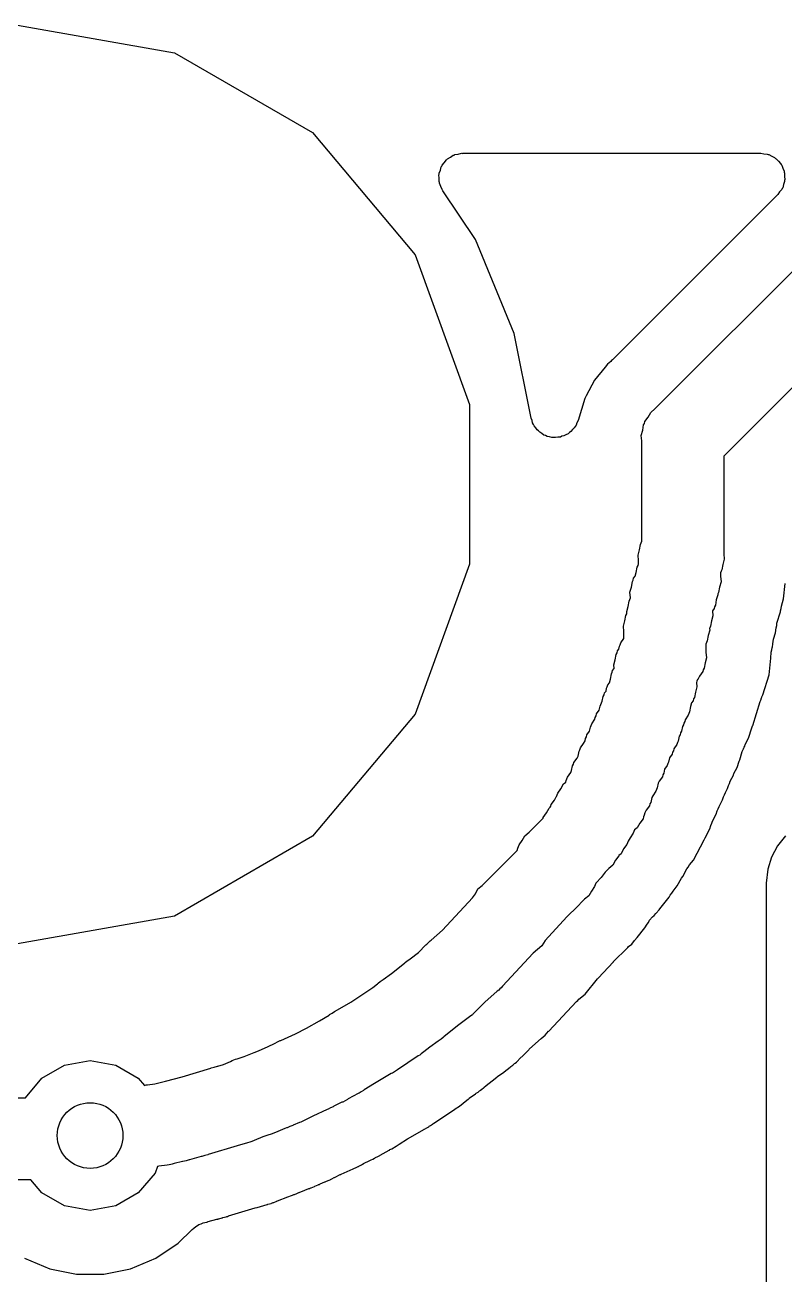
# Model space of a CAD drawing. Extents: x 91 to 190.2, y -113.9 to -59.9.
# Drawn here: x 106.2 to 110.9, y -67.68 to -59.93 of the extents above; entities that cross this region are included whole.
import ezdxf

# ---------------------------------------------------------------- set-up
doc = ezdxf.new("R2010")
doc.units = 0
doc.header["$MEASUREMENT"] = 0
doc.layers.add('BLACK', color=7, linetype='CONTINUOUS')

msp = doc.modelspace()

# ---------------------------------------------------------------- linework, layer by layer
at = {"layer": 'BLACK', "linetype": 'CONTINUOUS'}
for p, q in [((106.15, -59.9268), (107.122, -60.0983)), ((107.122, -60.0983), (107.978, -60.592)), ((107.978, -60.592), (108.612, -61.3484)), ((108.905, -60.7209), (108.909, -60.72)), ((108.909, -60.72), (110.753, -60.72)), ((110.753, -60.72), (110.772, -60.7234)), ((108.778, -60.7997), (108.78, -60.795)), ((108.78, -60.795), (108.793, -60.7788)), ((108.793, -60.7788), (108.806, -60.7616)), ((108.806, -60.7616), (108.81, -60.7589)), ((108.81, -60.7589), (108.813, -60.7551)), ((108.813, -60.7551), (108.831, -60.7445)), ((108.831, -60.7445), (108.849, -60.7327)), ((108.849, -60.7327), (108.854, -60.7315)), ((108.854, -60.7315), (108.858, -60.729)), ((108.858, -60.729), (108.879, -60.7254)), ((108.879, -60.7254), (108.9, -60.7203)), ((108.9, -60.7203), (108.905, -60.7209)), ((110.098, -62.3026), (111.673, -60.7282)), ((110.772, -60.7234), (110.792, -60.7251)), ((110.792, -60.7251), (110.798, -60.7279)), ((110.798, -60.7279), (110.804, -60.729)), ((110.804, -60.729), (110.821, -60.7388)), ((110.821, -60.7388), (110.839, -60.7471)), ((110.839, -60.7471), (110.844, -60.7518)), ((110.844, -60.7518), (110.849, -60.7551)), ((110.849, -60.7551), (110.862, -60.7701)), ((110.862, -60.7701), (110.876, -60.784)), ((110.876, -60.784), (110.879, -60.7899)), ((110.879, -60.7899), (110.883, -60.795)), ((110.883, -60.795), (110.89, -60.8134)), ((108.76, -60.8537), (108.762, -60.8489)), ((108.762, -60.8748), (108.76, -60.8537)), ((108.762, -60.844), (108.769, -60.824)), ((108.762, -60.8489), (108.762, -60.844)), ((108.762, -60.896), (108.762, -60.8748)), ((108.769, -60.824), (108.775, -60.8037)), ((108.775, -60.8037), (108.778, -60.7997)), ((110.89, -60.8134), (110.898, -60.8312)), ((110.898, -60.8312), (110.898, -60.8378)), ((110.898, -60.8378), (110.901, -60.844)), ((110.901, -60.844), (110.901, -60.8635)), ((110.901, -60.8635), (110.902, -60.8831)), ((108.763, -60.9007), (108.762, -60.896)), ((108.764, -60.9057), (108.763, -60.9007)), ((108.772, -60.9251), (108.764, -60.9057)), ((108.78, -60.945), (108.772, -60.9251)), ((108.783, -60.9488), (108.78, -60.945)), ((108.785, -60.9533), (108.783, -60.9488)), ((110.883, -60.945), (110.87, -60.96)), ((110.885, -60.9388), (110.883, -60.945)), ((110.889, -60.9334), (110.885, -60.9388)), ((110.894, -60.9145), (110.889, -60.9334)), ((110.901, -60.896), (110.894, -60.9145)), ((110.902, -60.8831), (110.901, -60.8895)), ((110.901, -60.8895), (110.901, -60.896)), ((108.986, -61.2542), (108.785, -60.9533)), ((110.859, -60.9761), (109.835, -61.9996)), ((110.87, -60.96), (110.859, -60.9761)), ((111.965, -61.154), (110.524, -62.5952)), ((109.227, -61.8366), (108.986, -61.2542)), ((108.612, -61.3484), (108.95, -62.2763)), ((109.331, -62.3598), (109.227, -61.8366)), ((109.805, -62.0253), (109.79, -62.0446)), ((109.825, -62.0095), (109.805, -62.0253)), ((109.829, -62.0039), (109.825, -62.0095)), ((109.835, -61.9996), (109.829, -62.0039)), ((109.79, -62.0446), (109.724, -62.1249)), ((109.79, -62.0446), (109.79, -62.0446)), ((109.724, -62.1249), (109.672, -62.2214)), ((109.663, -62.2385), (109.622, -62.374)), ((109.672, -62.2214), (109.663, -62.2385)), ((109.672, -62.2214), (109.672, -62.2214)), ((108.95, -62.2763), (108.95, -63.2637)), ((110.056, -62.3534), (110.072, -62.3242)), ((110.072, -62.3242), (110.098, -62.3026)), ((109.337, -62.3743), (109.331, -62.3598)), ((109.34, -62.3894), (109.337, -62.3743)), ((109.346, -62.3984), (109.34, -62.3894)), ((109.35, -62.4083), (109.346, -62.3984)), ((109.36, -62.42), (109.35, -62.4083)), ((109.369, -62.433), (109.36, -62.42)), ((109.598, -62.4205), (109.587, -62.4311)), ((109.603, -62.411), (109.598, -62.4205)), ((109.61, -62.4026), (109.603, -62.411)), ((109.615, -62.3879), (109.61, -62.4026)), ((109.622, -62.374), (109.615, -62.3879)), ((110.022, -62.435), (110.028, -62.4018)), ((110.028, -62.4018), (110.033, -62.392)), ((110.033, -62.392), (110.036, -62.381)), ((110.036, -62.381), (110.056, -62.3534)), ((109.377, -62.4394), (109.369, -62.433)), ((109.384, -62.4475), (109.377, -62.4394)), ((109.398, -62.455), (109.384, -62.4475)), ((109.41, -62.4643), (109.398, -62.455)), ((109.421, -62.4674), (109.41, -62.4643)), ((109.43, -62.4725), (109.421, -62.4674)), ((109.445, -62.4749), (109.43, -62.4725)), ((109.46, -62.4794), (109.445, -62.4749)), ((109.471, -62.4788), (109.46, -62.4794)), ((109.481, -62.4805), (109.471, -62.4788)), ((109.497, -62.4774), (109.481, -62.4805)), ((109.512, -62.4766), (109.497, -62.4774)), ((109.522, -62.4724), (109.512, -62.4766)), ((109.533, -62.4703), (109.522, -62.4724)), ((109.546, -62.4622), (109.533, -62.4703)), ((109.56, -62.4561), (109.546, -62.4622)), ((109.568, -62.4488), (109.56, -62.4561)), ((109.577, -62.4433), (109.568, -62.4488)), ((109.587, -62.4311), (109.577, -62.4433)), ((110.013, -62.4675), (110.022, -62.435)), ((110.016, -62.5011), (110.013, -62.4675)), ((110.016, -63.1219), (110.016, -62.5011)), ((110.524, -62.5952), (110.524, -63.1989)), ((110.013, -63.132), (110.016, -63.1219)), ((109.993, -63.2075), (110.002, -63.175)), ((110.002, -63.175), (110.008, -63.1418)), ((110.008, -63.1418), (110.013, -63.132)), ((110.524, -63.1989), (110.527, -63.2325)), ((108.95, -63.2637), (108.612, -64.1916)), ((109.988, -63.2818), (109.993, -63.272)), ((109.996, -63.2411), (109.993, -63.2075)), ((109.993, -63.272), (109.996, -63.2619)), ((109.996, -63.2619), (109.996, -63.2411)), ((110.518, -63.265), (110.512, -63.2982)), ((110.527, -63.2325), (110.518, -63.265)), ((109.963, -63.362), (109.966, -63.351)), ((109.966, -63.351), (109.976, -63.3374)), ((109.976, -63.3374), (109.982, -63.315)), ((109.982, -63.315), (109.988, -63.2818)), ((110.507, -63.308), (110.504, -63.3181)), ((110.504, -63.3181), (110.504, -63.3389)), ((110.504, -63.3389), (110.507, -63.3725)), ((110.512, -63.2982), (110.507, -63.308)), ((109.943, -63.4375), (109.952, -63.405)), ((109.952, -63.405), (109.958, -63.3718)), ((109.958, -63.3718), (109.963, -63.362)), ((110.498, -63.405), (110.492, -63.4382)), ((110.507, -63.3725), (110.498, -63.405)), ((110.895, -63.4782), (110.904, -63.3832)), ((109.932, -63.525), (109.938, -63.4918)), ((109.938, -63.4918), (109.943, -63.482)), ((109.946, -63.4711), (109.943, -63.4375)), ((109.943, -63.482), (109.946, -63.4719)), ((109.946, -63.4719), (109.946, -63.4711)), ((110.478, -63.485), (110.472, -63.5182)), ((110.487, -63.4525), (110.478, -63.485)), ((110.492, -63.4382), (110.487, -63.448)), ((110.487, -63.448), (110.487, -63.4484)), ((110.487, -63.4484), (110.487, -63.4525)), ((110.881, -63.5232), (110.895, -63.4782)), ((109.912, -63.615), (109.918, -63.5818)), ((109.918, -63.5818), (109.923, -63.572)), ((109.923, -63.5575), (109.932, -63.525)), ((109.924, -63.5691), (109.923, -63.5575)), ((109.923, -63.572), (109.924, -63.5691)), ((110.457, -63.5825), (110.448, -63.615)), ((110.464, -63.539), (110.454, -63.5525)), ((110.454, -63.5525), (110.457, -63.5825)), ((110.467, -63.528), (110.464, -63.539)), ((110.472, -63.5182), (110.467, -63.528)), ((110.853, -63.628), (110.875, -63.5582)), ((110.875, -63.5521), (110.879, -63.5379)), ((110.875, -63.5582), (110.875, -63.5521)), ((110.879, -63.5379), (110.881, -63.5232)), ((109.903, -63.6475), (109.912, -63.615)), ((109.906, -63.6811), (109.903, -63.6475)), ((110.437, -63.658), (110.436, -63.6609)), ((110.436, -63.6609), (110.437, -63.6725)), ((110.442, -63.6482), (110.437, -63.658)), ((110.448, -63.615), (110.442, -63.6482)), ((110.845, -63.6882), (110.848, -63.6569)), ((110.848, -63.6569), (110.852, -63.6426)), ((110.852, -63.6426), (110.853, -63.628)), ((109.886, -63.751), (109.906, -63.7234)), ((109.906, -63.7227), (109.906, -63.6811)), ((109.906, -63.7234), (109.906, -63.7227)), ((110.422, -63.7382), (110.417, -63.748)), ((110.428, -63.705), (110.422, -63.7382)), ((110.437, -63.6725), (110.428, -63.705)), ((110.827, -63.7573), (110.831, -63.7431)), ((110.831, -63.7431), (110.832, -63.7284)), ((110.832, -63.7284), (110.845, -63.6882)), ((109.852, -63.855), (109.858, -63.8218)), ((109.858, -63.8218), (109.863, -63.812)), ((109.863, -63.812), (109.866, -63.801)), ((109.866, -63.801), (109.875, -63.7891)), ((109.875, -63.7891), (109.878, -63.7718)), ((109.878, -63.7718), (109.883, -63.762)), ((109.883, -63.762), (109.886, -63.751)), ((110.417, -63.748), (110.414, -63.7581)), ((110.414, -63.7581), (110.414, -63.8089)), ((110.414, -63.8089), (110.417, -63.8425)), ((110.815, -63.8448), (110.818, -63.8088)), ((110.818, -63.8088), (110.822, -63.7946)), ((110.822, -63.7946), (110.824, -63.78)), ((110.824, -63.78), (110.825, -63.7782)), ((110.825, -63.7782), (110.827, -63.7573)), ((109.843, -63.8875), (109.852, -63.855)), ((109.845, -63.9086), (109.843, -63.8875)), ((110.408, -63.875), (110.402, -63.9082)), ((110.417, -63.8425), (110.408, -63.875)), ((110.805, -63.9482), (110.815, -63.8448)), ((110.815, -63.8448), (110.815, -63.8448)), ((109.816, -63.9974), (109.822, -63.975)), ((109.822, -63.975), (109.828, -63.9418)), ((109.828, -63.9418), (109.833, -63.932)), ((109.833, -63.932), (109.836, -63.921)), ((109.836, -63.921), (109.845, -63.9086)), ((110.374, -63.9566), (110.363, -63.9772)), ((110.394, -63.929), (110.374, -63.9566)), ((110.397, -63.918), (110.394, -63.929)), ((110.402, -63.9082), (110.397, -63.918)), ((110.767, -64.0715), (110.805, -63.9482)), ((109.786, -64.061), (109.795, -64.0491)), ((109.795, -64.0491), (109.798, -64.0318)), ((109.798, -64.0318), (109.803, -64.022)), ((109.803, -64.022), (109.806, -64.011)), ((109.806, -64.011), (109.816, -63.9974)), ((110.357, -64.0225), (110.348, -64.055)), ((110.357, -63.988), (110.355, -63.9958)), ((110.355, -63.9958), (110.357, -64.0225)), ((110.362, -63.9782), (110.357, -63.988)), ((110.363, -63.9772), (110.362, -63.9782)), ((109.758, -64.1418), (109.763, -64.132)), ((109.763, -64.132), (109.766, -64.121)), ((109.766, -64.121), (109.772, -64.1125)), ((109.772, -64.1125), (109.778, -64.0818)), ((109.778, -64.0818), (109.783, -64.072)), ((109.783, -64.072), (109.786, -64.061)), ((110.324, -64.1226), (110.318, -64.145)), ((110.334, -64.109), (110.324, -64.1226)), ((110.337, -64.098), (110.334, -64.109)), ((110.342, -64.0882), (110.337, -64.098)), ((110.348, -64.055), (110.342, -64.0882)), ((110.704, -64.2632), (110.749, -64.1141)), ((110.749, -64.1141), (110.753, -64.106)), ((110.753, -64.106), (110.757, -64.09)), ((110.757, -64.09), (110.759, -64.0874)), ((110.759, -64.0874), (110.76, -64.0842)), ((110.76, -64.0842), (110.767, -64.0715)), ((108.612, -64.1916), (107.978, -64.948)), ((109.728, -64.2118), (109.733, -64.202)), ((109.733, -64.202), (109.736, -64.191)), ((109.736, -64.191), (109.753, -64.1667)), ((109.753, -64.1667), (109.758, -64.1418)), ((110.304, -64.199), (110.284, -64.2266)), ((110.307, -64.188), (110.304, -64.199)), ((110.312, -64.1782), (110.307, -64.188)), ((110.318, -64.145), (110.312, -64.1782)), ((109.693, -64.2967), (109.698, -64.2718)), ((109.698, -64.2718), (109.703, -64.262)), ((109.703, -64.262), (109.706, -64.251)), ((109.706, -64.251), (109.726, -64.2234)), ((109.726, -64.2234), (109.728, -64.2118)), ((109.726, -64.2234), (109.726, -64.2234)), ((110.268, -64.2675), (110.262, -64.2982)), ((110.274, -64.259), (110.268, -64.2675)), ((110.277, -64.248), (110.274, -64.259)), ((110.282, -64.2382), (110.277, -64.248)), ((110.284, -64.2266), (110.282, -64.2382)), ((110.284, -64.2266), (110.284, -64.2266)), ((110.677, -64.3415), (110.697, -64.2773)), ((110.697, -64.2773), (110.703, -64.2641)), ((110.703, -64.2641), (110.704, -64.2632)), ((109.656, -64.3734), (109.665, -64.3572)), ((109.665, -64.3572), (109.668, -64.3418)), ((109.668, -64.3418), (109.673, -64.332)), ((109.673, -64.332), (109.676, -64.321)), ((109.676, -64.321), (109.693, -64.2967)), ((110.242, -64.3582), (110.237, -64.368)), ((110.248, -64.3275), (110.242, -64.3582)), ((110.254, -64.319), (110.248, -64.3275)), ((110.257, -64.308), (110.254, -64.319)), ((110.262, -64.2982), (110.257, -64.308)), ((110.657, -64.3795), (110.677, -64.3415)), ((109.622, -64.4516), (109.628, -64.4218)), ((109.628, -64.4218), (109.633, -64.412)), ((109.633, -64.412), (109.636, -64.401)), ((109.636, -64.401), (109.656, -64.3734)), ((110.204, -64.439), (110.187, -64.4633)), ((110.207, -64.428), (110.204, -64.439)), ((110.212, -64.4182), (110.207, -64.428)), ((110.214, -64.4066), (110.212, -64.4182)), ((110.234, -64.379), (110.214, -64.4066)), ((110.214, -64.4066), (110.214, -64.4066)), ((110.237, -64.368), (110.234, -64.379)), ((110.623, -64.4746), (110.639, -64.4234)), ((110.639, -64.4234), (110.643, -64.4146)), ((110.643, -64.4146), (110.646, -64.4067)), ((110.646, -64.4067), (110.648, -64.4013)), ((110.648, -64.4013), (110.65, -64.3962)), ((110.65, -64.3962), (110.654, -64.3895)), ((110.654, -64.3895), (110.657, -64.3795)), ((109.582, -64.5416), (109.588, -64.5118)), ((109.588, -64.5118), (109.593, -64.502)), ((109.593, -64.502), (109.596, -64.491)), ((109.596, -64.491), (109.616, -64.4634)), ((109.616, -64.4634), (109.622, -64.4516)), ((110.174, -64.509), (110.157, -64.5333)), ((110.177, -64.498), (110.174, -64.509)), ((110.182, -64.4882), (110.177, -64.498)), ((110.187, -64.4633), (110.182, -64.4882)), ((110.607, -64.5215), (110.619, -64.4834)), ((110.619, -64.4834), (110.623, -64.4746)), ((109.548, -64.6018), (109.553, -64.592)), ((109.553, -64.592), (109.556, -64.581)), ((109.556, -64.581), (109.576, -64.5534)), ((109.576, -64.5534), (109.582, -64.5416)), ((110.144, -64.579), (110.124, -64.6066)), ((110.147, -64.568), (110.144, -64.579)), ((110.152, -64.5582), (110.147, -64.568)), ((110.157, -64.5333), (110.152, -64.5582)), ((110.564, -64.6064), (110.584, -64.5695)), ((110.584, -64.5695), (110.587, -64.5595)), ((110.587, -64.5595), (110.607, -64.5215)), ((109.496, -64.681), (109.516, -64.6534)), ((109.516, -64.6534), (109.532, -64.6242)), ((109.532, -64.6242), (109.546, -64.6131)), ((109.546, -64.6131), (109.548, -64.6018)), ((110.104, -64.669), (110.084, -64.6966)), ((110.107, -64.658), (110.104, -64.669)), ((110.112, -64.6482), (110.107, -64.658)), ((110.118, -64.6184), (110.112, -64.6482)), ((110.124, -64.6066), (110.118, -64.6184)), ((110.534, -64.6764), (110.547, -64.6515)), ((110.547, -64.6515), (110.553, -64.6335)), ((110.553, -64.6335), (110.559, -64.6204)), ((110.559, -64.6204), (110.564, -64.6064)), ((109.453, -64.762), (109.456, -64.751)), ((109.456, -64.751), (109.476, -64.7234)), ((109.476, -64.7234), (109.487, -64.7028)), ((109.487, -64.7028), (109.488, -64.7018)), ((109.488, -64.7018), (109.493, -64.692)), ((109.493, -64.692), (109.496, -64.681)), ((110.067, -64.748), (110.064, -64.759)), ((110.072, -64.7382), (110.067, -64.748)), ((110.078, -64.7084), (110.072, -64.7382)), ((110.084, -64.6966), (110.078, -64.7084)), ((110.495, -64.7634), (110.517, -64.7215)), ((110.517, -64.7215), (110.523, -64.7035)), ((110.523, -64.7035), (110.529, -64.6904)), ((110.529, -64.6904), (110.534, -64.6764)), ((109.406, -64.831), (109.426, -64.8034)), ((109.426, -64.8034), (109.442, -64.7742)), ((109.442, -64.7742), (109.45, -64.768)), ((109.45, -64.768), (109.453, -64.762)), ((110.027, -64.828), (110.024, -64.839)), ((110.032, -64.8182), (110.027, -64.828)), ((110.035, -64.8028), (110.032, -64.8182)), ((110.044, -64.7866), (110.035, -64.8028)), ((110.064, -64.759), (110.044, -64.7866)), ((110.455, -64.8534), (110.477, -64.8115)), ((110.477, -64.8115), (110.483, -64.7906)), ((110.483, -64.7906), (110.49, -64.7774)), ((110.49, -64.7774), (110.495, -64.7634)), ((109.318, -64.9226), (109.405, -64.8358)), ((109.405, -64.8358), (109.406, -64.831)), ((109.988, -64.8958), (109.972, -64.9089)), ((110.004, -64.8666), (109.988, -64.8958)), ((110.024, -64.839), (110.004, -64.8666)), ((110.408, -64.9565), (110.437, -64.9015)), ((110.437, -64.9015), (110.443, -64.8806)), ((110.443, -64.8806), (110.45, -64.8674)), ((110.45, -64.8674), (110.455, -64.8534)), ((107.978, -64.948), (107.122, -65.4417)), ((109.256, -65.001), (109.276, -64.9734)), ((109.276, -64.9734), (109.292, -64.9442)), ((109.292, -64.9442), (109.318, -64.9226)), ((109.932, -64.9782), (109.927, -64.988)), ((109.933, -64.9772), (109.932, -64.9782)), ((109.944, -64.9566), (109.933, -64.9772)), ((109.964, -64.929), (109.944, -64.9566)), ((109.967, -64.918), (109.964, -64.929)), ((109.972, -64.9089), (109.967, -64.918)), ((110.336, -65.0951), (110.403, -64.9698)), ((110.403, -64.9698), (110.408, -64.9565)), ((110.906, -64.9458), (110.856, -65.0067)), ((109.206, -65.0747), (109.245, -65.0356)), ((109.245, -65.0356), (109.248, -65.0218)), ((109.248, -65.0218), (109.253, -65.012)), ((109.253, -65.012), (109.256, -65.001)), ((109.888, -65.0558), (109.874, -65.0669)), ((109.904, -65.0266), (109.888, -65.0558)), ((109.924, -64.999), (109.904, -65.0266)), ((109.927, -64.988), (109.924, -64.999)), ((110.856, -65.0067), (110.819, -65.0762)), ((109.028, -65.2526), (109.187, -65.0936)), ((109.187, -65.0936), (109.199, -65.0806)), ((109.199, -65.0806), (109.203, -65.0779)), ((109.203, -65.0779), (109.206, -65.0747)), ((109.206, -65.0747), (109.206, -65.0747)), ((109.838, -65.1258), (109.812, -65.1474)), ((109.854, -65.0966), (109.838, -65.1258)), ((109.874, -65.069), (109.854, -65.0966)), ((109.874, -65.0669), (109.874, -65.069)), ((110.295, -65.1497), (110.304, -65.1381)), ((110.304, -65.1381), (110.312, -65.1252)), ((110.312, -65.1252), (110.336, -65.0951)), ((110.819, -65.0762), (110.796, -65.1516)), ((109.765, -65.2039), (109.733, -65.2366)), ((109.789, -65.1705), (109.765, -65.2039)), ((109.812, -65.1474), (109.789, -65.1705)), ((110.236, -65.2551), (110.262, -65.2072)), ((110.262, -65.2072), (110.27, -65.1968)), ((110.27, -65.1968), (110.295, -65.1497)), ((110.796, -65.1516), (110.787, -65.2374)), ((108.986, -65.3034), (109.002, -65.2742)), ((109.002, -65.2742), (109.028, -65.2526)), ((109.704, -65.2866), (109.688, -65.3158)), ((109.724, -65.259), (109.704, -65.2866)), ((109.727, -65.248), (109.724, -65.259)), ((109.732, -65.2382), (109.727, -65.248)), ((109.733, -65.2366), (109.732, -65.2382)), ((110.202, -65.3005), (110.21, -65.2877)), ((110.21, -65.2877), (110.236, -65.2551)), ((110.787, -65.2374), (110.787, -67.706)), ((108.782, -65.5281), (108.967, -65.3298)), ((108.967, -65.3298), (108.986, -65.3034)), ((109.662, -65.3374), (109.605, -65.3939)), ((109.688, -65.3158), (109.662, -65.3374)), ((110.128, -65.3964), (110.186, -65.3251)), ((110.186, -65.3251), (110.193, -65.3121)), ((110.193, -65.3121), (110.202, -65.3005)), ((107.122, -65.4417), (106.15, -65.6132)), ((109.553, -65.4464), (109.417, -65.5921)), ((109.565, -65.4339), (109.553, -65.4464)), ((109.605, -65.3939), (109.565, -65.4339)), ((109.565, -65.4339), (109.565, -65.4339)), ((109.605, -65.3939), (109.605, -65.3939)), ((110.065, -65.4678), (110.082, -65.447)), ((110.082, -65.447), (110.093, -65.4374)), ((110.093, -65.4374), (110.103, -65.4262)), ((110.103, -65.4262), (110.105, -65.4247)), ((110.105, -65.4247), (110.123, -65.4027)), ((110.123, -65.4027), (110.128, -65.3964)), ((110.128, -65.3964), (110.128, -65.3964)), ((110.128, -65.3964), (110.128, -65.3964)), ((109.987, -65.5748), (110.036, -65.5151)), ((110.036, -65.5151), (110.049, -65.4922)), ((110.049, -65.4922), (110.058, -65.4806)), ((110.058, -65.4806), (110.065, -65.4678)), ((108.685, -65.6149), (108.696, -65.6051)), ((108.696, -65.6051), (108.706, -65.5947)), ((108.706, -65.5947), (108.712, -65.5904)), ((108.712, -65.5904), (108.782, -65.5281)), ((109.417, -65.5921), (109.398, -65.6258)), ((109.955, -65.6147), (109.972, -65.594)), ((109.972, -65.594), (109.987, -65.5748)), ((109.987, -65.5748), (109.987, -65.5748)), ((108.582, -65.7059), (108.633, -65.6676)), ((108.633, -65.6676), (108.68, -65.6208)), ((108.68, -65.6208), (108.685, -65.6149)), ((109.343, -65.6717), (109.153, -65.8757)), ((109.398, -65.6258), (109.343, -65.6717)), ((109.842, -65.7224), (109.925, -65.6404)), ((109.925, -65.6404), (109.931, -65.6361)), ((109.931, -65.6361), (109.935, -65.6305)), ((109.935, -65.6305), (109.955, -65.6147)), ((108.467, -65.7973), (108.547, -65.733)), ((108.547, -65.733), (108.55, -65.7301)), ((108.55, -65.7301), (108.564, -65.7192)), ((108.564, -65.7192), (108.579, -65.7078)), ((108.579, -65.7078), (108.582, -65.7059)), ((109.748, -65.8239), (109.839, -65.7262)), ((109.839, -65.7262), (109.841, -65.7246)), ((109.841, -65.7246), (109.842, -65.7224)), ((108.397, -65.8473), (108.409, -65.8378)), ((108.409, -65.8378), (108.415, -65.8344)), ((108.415, -65.8344), (108.467, -65.7973)), ((109.665, -65.9247), (109.742, -65.831)), ((109.742, -65.831), (109.745, -65.8279)), ((109.745, -65.8279), (109.748, -65.8239)), ((108.215, -65.9744), (108.35, -65.8848)), ((108.35, -65.8848), (108.379, -65.8612)), ((108.379, -65.8612), (108.384, -65.8562)), ((108.384, -65.8562), (108.397, -65.8473)), ((109.121, -65.9066), (109.044, -65.9749)), ((109.131, -65.8994), (109.121, -65.9066)), ((109.138, -65.8919), (109.131, -65.8994)), ((109.145, -65.8851), (109.138, -65.8919)), ((109.153, -65.8757), (109.145, -65.8851)), ((108.118, -66.0314), (108.215, -65.9744)), ((109.044, -65.9749), (108.983, -66.0367)), ((109.44, -66.1547), (109.612, -65.9697)), ((109.612, -65.9697), (109.62, -65.9637)), ((109.62, -65.9637), (109.626, -65.956)), ((109.626, -65.956), (109.665, -65.9247)), ((108.021, -66.0911), (108.08, -66.0543)), ((108.08, -66.0543), (108.083, -66.0518)), ((108.083, -66.0518), (108.099, -66.0425)), ((108.099, -66.0425), (108.114, -66.0328)), ((108.114, -66.0328), (108.118, -66.0314)), ((108.949, -66.0657), (108.876, -66.1208)), ((108.964, -66.0553), (108.949, -66.0657)), ((108.967, -66.0524), (108.964, -66.0553)), ((108.97, -66.0499), (108.967, -66.0524)), ((108.983, -66.0367), (108.97, -66.0499)), ((107.871, -66.1707), (107.941, -66.1353)), ((107.941, -66.1353), (108.021, -66.0911)), ((108.876, -66.1208), (108.791, -66.1888)), ((107.745, -66.228), (107.761, -66.2207)), ((107.761, -66.2207), (107.776, -66.2129)), ((107.776, -66.2129), (107.781, -66.2115)), ((107.781, -66.2115), (107.871, -66.1707)), ((108.755, -66.2156), (108.703, -66.2527)), ((108.761, -66.2122), (108.755, -66.2156)), ((108.773, -66.2027), (108.761, -66.2122)), ((108.786, -66.1938), (108.773, -66.2027)), ((108.791, -66.1888), (108.786, -66.1938)), ((109.322, -66.2631), (109.393, -66.1999)), ((109.393, -66.1998), (109.394, -66.1995)), ((109.393, -66.1999), (109.393, -66.1998)), ((109.394, -66.1995), (109.418, -66.1785)), ((109.418, -66.1785), (109.439, -66.1551)), ((109.439, -66.1549), (109.44, -66.1547)), ((109.439, -66.1551), (109.439, -66.1549)), ((107.553, -66.3114), (107.616, -66.2859)), ((107.616, -66.2859), (107.643, -66.2753)), ((107.616, -66.2859), (107.616, -66.2859)), ((107.643, -66.2753), (107.703, -66.2495)), ((107.703, -66.2495), (107.741, -66.2306)), ((107.741, -66.2306), (107.745, -66.228)), ((108.641, -66.3022), (108.632, -66.3075)), ((108.65, -66.2952), (108.641, -66.3022)), ((108.659, -66.289), (108.65, -66.2952)), ((108.667, -66.2814), (108.659, -66.289)), ((108.703, -66.2527), (108.667, -66.2814)), ((109.255, -66.3303), (109.289, -66.2987)), ((109.289, -66.2987), (109.291, -66.2963)), ((109.291, -66.2963), (109.299, -66.2884)), ((109.299, -66.2884), (109.306, -66.279)), ((109.306, -66.279), (109.316, -66.2692)), ((109.316, -66.2692), (109.319, -66.2666)), ((109.319, -66.2666), (109.322, -66.2631)), ((106.302, -66.4444), (106.441, -66.3637)), ((106.441, -66.3637), (106.6, -66.3357)), ((106.6, -66.3357), (106.759, -66.3637)), ((106.759, -66.3637), (106.898, -66.4444)), ((107.349, -66.3819), (107.369, -66.3762)), ((107.369, -66.3762), (107.388, -66.3703)), ((107.388, -66.3703), (107.39, -66.3701)), ((107.39, -66.3701), (107.425, -66.3602)), ((107.425, -66.3602), (107.469, -66.3411)), ((107.469, -66.3411), (107.479, -66.3361)), ((107.479, -66.3361), (107.49, -66.3324)), ((107.49, -66.3324), (107.5, -66.3278)), ((107.5, -66.3278), (107.511, -66.3254)), ((107.511, -66.3254), (107.553, -66.3114)), ((108.632, -66.3075), (108.503, -66.3933)), ((109.165, -66.4064), (109.201, -66.3767)), ((109.201, -66.3767), (109.204, -66.3751)), ((109.204, -66.3751), (109.206, -66.3726)), ((109.206, -66.3726), (109.218, -66.3639)), ((109.218, -66.3639), (109.226, -66.357)), ((109.226, -66.357), (109.229, -66.3548)), ((109.229, -66.3548), (109.232, -66.3517)), ((109.232, -66.3517), (109.24, -66.3452)), ((109.24, -66.3452), (109.25, -66.3349)), ((109.25, -66.3349), (109.253, -66.333)), ((109.253, -66.333), (109.255, -66.3303)), ((106.2, -66.566), (106.302, -66.4444)), ((106.898, -66.4444), (106.936, -66.4895)), ((107.066, -66.4642), (107.17, -66.4358)), ((107.17, -66.4358), (107.347, -66.3826)), ((107.347, -66.3826), (107.349, -66.3819)), ((108.465, -66.4167), (108.361, -66.4774)), ((108.472, -66.4137), (108.465, -66.4167)), ((108.485, -66.4056), (108.472, -66.4137)), ((108.497, -66.3982), (108.485, -66.4056)), ((108.503, -66.3933), (108.497, -66.3982)), ((109.042, -66.4997), (109.119, -66.4385)), ((109.119, -66.4385), (109.121, -66.4374)), ((109.121, -66.4374), (109.122, -66.4357)), ((109.122, -66.4357), (109.143, -66.4201)), ((109.143, -66.4201), (109.153, -66.4149)), ((109.153, -66.4149), (109.163, -66.4078)), ((109.163, -66.4078), (109.165, -66.4064)), ((106.936, -66.4895), (106.947, -66.4872)), ((106.947, -66.4872), (106.956, -66.4868)), ((106.956, -66.4868), (107.001, -66.4804)), ((107.001, -66.4804), (107.066, -66.4642)), ((108.279, -66.5289), (108.266, -66.5372)), ((108.293, -66.5212), (108.279, -66.5289)), ((108.298, -66.5171), (108.293, -66.5212)), ((108.361, -66.4774), (108.298, -66.5171)), ((108.991, -66.5387), (109.003, -66.5308)), ((109.003, -66.5308), (109.011, -66.5244)), ((109.011, -66.5244), (109.015, -66.5224)), ((109.015, -66.5224), (109.018, -66.5194)), ((109.018, -66.5194), (109.026, -66.5135)), ((109.026, -66.5135), (109.037, -66.5039)), ((109.037, -66.5039), (109.04, -66.5022)), ((109.04, -66.5022), (109.042, -66.4997)), ((105.988, -66.566), (106.2, -66.566)), ((108.159, -66.5946), (108.109, -66.6194)), ((108.164, -66.5928), (108.159, -66.5946)), ((108.179, -66.5847), (108.164, -66.5928)), ((108.193, -66.5772), (108.179, -66.5847)), ((108.198, -66.5739), (108.193, -66.5772)), ((108.26, -66.5396), (108.198, -66.5739)), ((108.266, -66.5372), (108.26, -66.5396)), ((108.887, -66.6187), (108.911, -66.5989)), ((108.911, -66.5989), (108.912, -66.5985)), ((108.912, -66.5978), (108.941, -66.5744)), ((108.912, -66.5985), (108.912, -66.5978)), ((108.941, -66.5744), (108.945, -66.5724)), ((108.945, -66.5724), (108.948, -66.5694)), ((108.948, -66.5694), (108.986, -66.5424)), ((108.986, -66.5424), (108.989, -66.541)), ((108.989, -66.541), (108.991, -66.5387)), ((107.979, -66.6793), (107.937, -66.7006)), ((108.069, -66.6385), (107.979, -66.6793)), ((108.074, -66.6371), (108.069, -66.6385)), ((108.089, -66.6293), (108.074, -66.6371)), ((108.105, -66.622), (108.089, -66.6293)), ((108.109, -66.6194), (108.105, -66.622)), ((108.726, -66.7256), (108.859, -66.6367)), ((108.859, -66.6367), (108.86, -66.6364)), ((108.86, -66.6358), (108.887, -66.6187)), ((108.86, -66.6364), (108.86, -66.6358)), ((107.805, -66.7576), (107.748, -66.7804)), ((107.817, -66.7529), (107.805, -66.7576)), ((107.805, -66.7576), (107.805, -66.7576)), ((107.82, -66.7522), (107.817, -66.7529)), ((107.837, -66.7447), (107.82, -66.7522)), ((107.855, -66.7376), (107.837, -66.7447)), ((107.858, -66.7359), (107.855, -66.7376)), ((107.897, -66.7193), (107.858, -66.7359)), ((107.904, -66.7171), (107.897, -66.7193)), ((107.917, -66.7105), (107.904, -66.7171)), ((107.93, -66.7047), (107.917, -66.7105)), ((107.937, -66.7006), (107.93, -66.7047)), ((108.57, -66.8187), (108.666, -66.7627)), ((108.666, -66.7627), (108.669, -66.7617)), ((108.669, -66.7617), (108.671, -66.7599)), ((108.671, -66.7599), (108.686, -66.752)), ((108.686, -66.752), (108.693, -66.7475)), ((108.693, -66.7475), (108.697, -66.7457)), ((108.697, -66.7457), (108.7, -66.7428)), ((108.7, -66.7428), (108.707, -66.7387)), ((108.707, -66.7387), (108.721, -66.7289)), ((108.721, -66.7289), (108.723, -66.7276)), ((108.723, -66.7276), (108.726, -66.7256)), ((107.574, -66.8459), (107.511, -66.8638)), ((107.59, -66.8422), (107.574, -66.8459)), ((107.595, -66.8398), (107.59, -66.8422)), ((107.601, -66.8381), (107.595, -66.8398)), ((107.616, -66.8311), (107.601, -66.8381)), ((107.67, -66.8076), (107.616, -66.8311)), ((107.706, -66.7956), (107.67, -66.8076)), ((107.714, -66.7941), (107.706, -66.7956)), ((107.727, -66.7886), (107.714, -66.7941)), ((107.741, -66.7839), (107.727, -66.7886)), ((107.748, -66.7804), (107.741, -66.7839)), ((108.513, -66.8546), (108.566, -66.8211)), ((108.566, -66.8211), (108.568, -66.8202)), ((108.568, -66.8202), (108.57, -66.8187)), ((107.328, -66.9192), (107.31, -66.9242)), ((107.331, -66.9178), (107.328, -66.9192)), ((107.511, -66.8638), (107.331, -66.9178)), ((108.39, -66.9252), (108.394, -66.9236)), ((108.394, -66.9236), (108.397, -66.921)), ((108.397, -66.921), (108.451, -66.8908)), ((108.451, -66.8908), (108.455, -66.8897)), ((108.455, -66.8897), (108.457, -66.8876)), ((108.457, -66.8876), (108.469, -66.8816)), ((108.469, -66.8816), (108.479, -66.8756)), ((108.479, -66.8756), (108.483, -66.8741)), ((108.483, -66.8741), (108.486, -66.8716)), ((108.486, -66.8716), (108.496, -66.8661)), ((108.496, -66.8661), (108.507, -66.8585)), ((108.507, -66.8585), (108.51, -66.857)), ((108.51, -66.857), (108.513, -66.8546)), ((107.017, -66.9921), (107.002, -67.0321)), ((107.026, -66.9901), (107.017, -66.9921)), ((107.077, -66.9827), (107.026, -66.9901)), ((107.09, -66.9818), (107.077, -66.9827)), ((107.099, -66.9796), (107.09, -66.9818)), ((107.108, -66.9783), (107.099, -66.9796)), ((107.12, -66.9742), (107.108, -66.9783)), ((107.173, -66.9611), (107.12, -66.9742)), ((107.175, -66.9609), (107.173, -66.9611)), ((107.194, -66.9558), (107.175, -66.9609)), ((107.213, -66.951), (107.194, -66.9558)), ((107.216, -66.9499), (107.213, -66.951)), ((107.288, -66.93), (107.216, -66.9499)), ((107.292, -66.9297), (107.288, -66.93)), ((107.31, -66.9242), (107.292, -66.9297)), ((108.237, -67.002), (108.244, -66.9993)), ((108.244, -66.9993), (108.259, -66.9916)), ((108.259, -66.9916), (108.262, -66.9908)), ((108.262, -66.9908), (108.264, -66.9892)), ((108.264, -66.9892), (108.28, -66.9821)), ((108.28, -66.9821), (108.286, -66.9783)), ((108.286, -66.9783), (108.291, -66.9767)), ((108.291, -66.9767), (108.294, -66.974)), ((108.294, -66.974), (108.333, -66.9548)), ((108.333, -66.9548), (108.337, -66.9536)), ((108.337, -66.9536), (108.34, -66.9513)), ((108.34, -66.9513), (108.35, -66.9473)), ((108.35, -66.9473), (108.362, -66.9402)), ((108.362, -66.9402), (108.365, -66.9391)), ((108.365, -66.9391), (108.368, -66.9371)), ((108.368, -66.9371), (108.381, -66.9306)), ((108.381, -66.9306), (108.39, -66.9252)), ((106.233, -67.074), (105.994, -67.074)), ((106.302, -67.1556), (106.233, -67.074)), ((107.002, -67.0321), (106.898, -67.1556)), ((108.074, -67.0793), (108.081, -67.0755)), ((108.081, -67.0755), (108.086, -67.0742)), ((108.086, -67.0742), (108.089, -67.0718)), ((108.089, -67.0718), (108.097, -67.0685)), ((108.097, -67.0685), (108.111, -67.0606)), ((108.111, -67.0606), (108.114, -67.0597)), ((108.114, -67.0597), (108.117, -67.0579)), ((108.117, -67.0579), (108.149, -67.0416)), ((108.149, -67.0416), (108.152, -67.0408)), ((108.152, -67.0408), (108.154, -67.0392)), ((108.154, -67.0392), (108.228, -67.0056)), ((108.228, -67.0056), (108.233, -67.0044)), ((108.233, -67.0044), (108.237, -67.002)), ((106.441, -67.2363), (106.302, -67.1556)), ((106.898, -67.1556), (106.759, -67.2363)), ((107.877, -67.1603), (107.892, -67.1536)), ((107.892, -67.1536), (107.895, -67.1529)), ((107.895, -67.1529), (107.898, -67.1513)), ((107.898, -67.1513), (107.904, -67.1486)), ((107.904, -67.1486), (107.955, -67.1282)), ((107.955, -67.1282), (107.961, -67.1271)), ((107.961, -67.1267), (107.963, -67.126)), ((107.961, -67.1271), (107.961, -67.1267)), ((107.963, -67.126), (107.966, -67.1245)), ((107.966, -67.1245), (107.968, -67.1238)), ((107.968, -67.1238), (107.989, -67.115)), ((107.989, -67.115), (107.99, -67.1146)), ((107.99, -67.1146), (107.992, -67.1136)), ((107.992, -67.1136), (108.013, -67.1053)), ((108.013, -67.1053), (108.015, -67.1042)), ((108.015, -67.1042), (108.018, -67.1032)), ((108.018, -67.1032), (108.02, -67.1026)), ((108.02, -67.1024), (108.025, -67.0994)), ((108.02, -67.1026), (108.02, -67.1024)), ((108.025, -67.0994), (108.053, -67.0874)), ((108.053, -67.0874), (108.056, -67.0867)), ((108.056, -67.0867), (108.059, -67.0851)), ((108.059, -67.0851), (108.074, -67.0793)), ((107.634, -67.2466), (107.697, -67.2269)), ((107.697, -67.2269), (107.699, -67.2266)), ((107.699, -67.2266), (107.701, -67.2257)), ((107.701, -67.2257), (107.721, -67.22)), ((107.721, -67.22), (107.724, -67.2185)), ((107.724, -67.2185), (107.73, -67.2175)), ((107.73, -67.2175), (107.734, -67.215)), ((107.734, -67.215), (107.738, -67.2138)), ((107.738, -67.2138), (107.757, -67.2056)), ((107.757, -67.2056), (107.759, -67.2051)), ((107.759, -67.2051), (107.761, -67.204)), ((107.761, -67.204), (107.824, -67.1791)), ((107.824, -67.1791), (107.83, -67.1779)), ((107.83, -67.1779), (107.84, -67.173)), ((107.84, -67.173), (107.853, -67.1692)), ((107.853, -67.1692), (107.861, -67.166)), ((107.861, -67.166), (107.865, -67.1651)), ((107.865, -67.1651), (107.869, -67.163)), ((107.869, -67.163), (107.877, -67.1603)), ((106.6, -67.2643), (106.441, -67.2363)), ((106.759, -67.2363), (106.6, -67.2643)), ((107.397, -67.3156), (107.418, -67.3093)), ((107.418, -67.3093), (107.42, -67.3091)), ((107.42, -67.3091), (107.422, -67.3083)), ((107.422, -67.3083), (107.443, -67.3025)), ((107.443, -67.3025), (107.446, -67.3015)), ((107.446, -67.3015), (107.449, -67.3008)), ((107.449, -67.3008), (107.45, -67.3006)), ((107.45, -67.3006), (107.451, -67.3005)), ((107.451, -67.3005), (107.456, -67.298)), ((107.451, -67.3005), (107.451, -67.3005)), ((107.456, -67.298), (107.623, -67.248)), ((107.623, -67.248), (107.634, -67.2466)), ((107.146, -67.4658), (107.231, -67.3808)), ((107.231, -67.3808), (107.243, -67.3725)), ((107.243, -67.3725), (107.254, -67.3626)), ((107.254, -67.3626), (107.264, -67.3577)), ((107.264, -67.3577), (107.274, -67.3509)), ((107.274, -67.3509), (107.288, -67.3472)), ((107.288, -67.3472), (107.301, -67.3413)), ((107.301, -67.3413), (107.32, -67.3367)), ((107.32, -67.3367), (107.321, -67.3363)), ((107.321, -67.3363), (107.322, -67.336)), ((107.322, -67.336), (107.327, -67.3349)), ((107.327, -67.3349), (107.328, -67.3348)), ((107.328, -67.3348), (107.332, -67.3328)), ((107.332, -67.3328), (107.384, -67.3187)), ((107.384, -67.3187), (107.389, -67.3182)), ((107.389, -67.3181), (107.39, -67.3178)), ((107.389, -67.3182), (107.389, -67.3181)), ((107.39, -67.3178), (107.391, -67.3175)), ((107.391, -67.3175), (107.394, -67.3162)), ((107.394, -67.3162), (107.397, -67.3156)), ((107.006, -67.5596), (107.146, -67.4658)), ((106.194, -67.5596), (106.35, -67.6243)), ((106.85, -67.6243), (107.006, -67.5596)), ((106.35, -67.6243), (106.516, -67.6572)), ((106.516, -67.6572), (106.684, -67.6572)), ((106.684, -67.6572), (106.85, -67.6243))]:
    msp.add_line(p, q, dxfattribs=at)
at = {"layer": 'BLACK'}
msp.add_circle((106.6, -66.8), 0.2032, dxfattribs=at)

doc.saveas('drawing.dxf')
